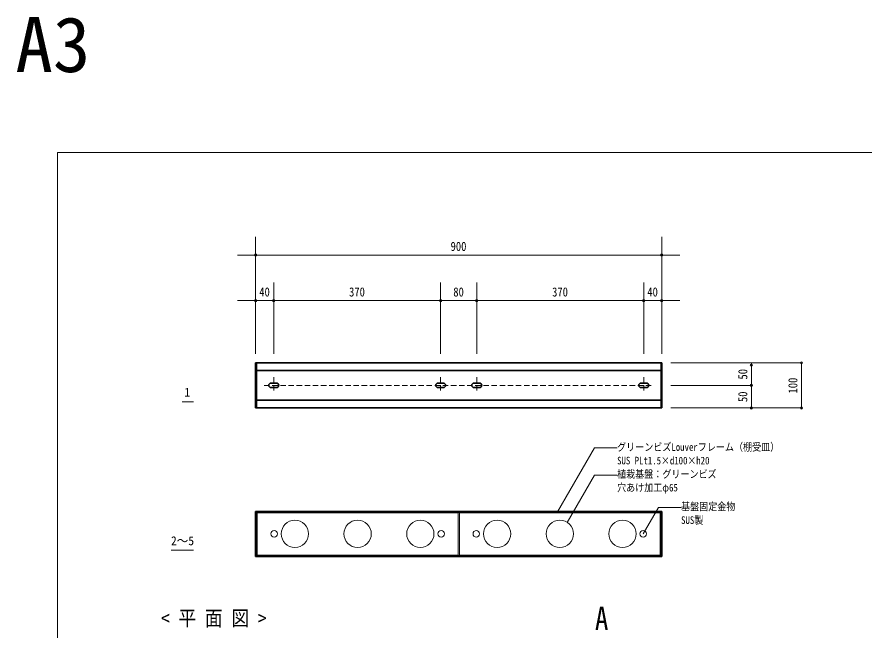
# Model space of a CAD drawing. Units: millimetres, scale not verified. Extents: x -2100 to 2010, y -1460 to 1631.
# Drawn here: x -2100 to -222, y 271 to 1631 of the extents above; entities that cross this region are included whole.
import ezdxf
from ezdxf.enums import TextEntityAlignment as Align

# ---------------------------------------------------------------- set-up
doc = ezdxf.new("R2010")
doc.units = ezdxf.units.MM
doc.header["$LTSCALE"] = 10
doc.header["$PDMODE"] = 32
doc.header["$PDSIZE"] = 5
doc.linetypes.add('DASHED1', pattern=[1.8, 1.2, -0.6])
doc.linetypes.add('USER3', pattern=[101.6, 63.5, -12.7, 12.7, -12.7])
for name, color, linetype, lineweight in [('1-0_STR', 2, 'Continuous', 18), ('1-C_DIM', 4, 'Continuous', 18), ('1-D_TXT', 7, 'Continuous', 18), ('1-E_MRK1', 5, 'Continuous', 9), ('F-0', 7, 'Continuous', 18)]:
    doc.layers.add(name, color=color, linetype=linetype, lineweight=lineweight)
doc.layers.add('F-D_TXT', color=7, linetype='Continuous')
doc.styles.add('ＭＳ ゴシック', font='')
doc.styles.get('ＭＳ ゴシック').set_extended_font_data('MS Gothic')

msp = doc.modelspace()

# ---------------------------------------------------------------- linework, layer by layer
at = {"layer": '1-0_STR', "lineweight": 35}
for p, q in [((-1570.75, 863.77), (-670.74, 863.77)), ((-1570.75, 863.77), (-1570.75, 763.87)), ((-1569.25, 863.77), (-1569.25, 763.87)), ((-672.24, 863.77), (-672.24, 763.87)), ((-670.74, 863.77), (-670.74, 763.87)), ((-672.24, 846.84), (-1568.63, 846.84)), ((-1536.78, 818.82), (-1524.71, 818.82)), ((-1536.78, 808.82), (-1524.71, 808.82)), ((-1166.78, 818.82), (-1154.71, 818.82)), ((-1166.78, 808.82), (-1154.71, 808.82)), ((-1086.77, 818.82), (-1074.71, 818.82)), ((-1086.77, 808.82), (-1074.71, 808.82)), ((-716.78, 818.82), (-704.71, 818.82)), ((-716.78, 808.82), (-704.71, 808.82)), ((-672.24, 780.8), (-1568.63, 780.8)), ((-1570.75, 763.87), (-670.74, 763.87)), ((-1570.75, 434.49), (-1570.75, 534.61)), ((-1570.75, 534.61), (-670.74, 534.61)), ((-1569.25, 435.99), (-1569.25, 533.11)), ((-1569.25, 533.11), (-672.24, 533.11)), ((-672.24, 533.11), (-672.24, 435.99)), ((-670.74, 534.61), (-670.74, 434.49)), ((-1570.75, 434.49), (-670.74, 434.49)), ((-1569.25, 435.99), (-672.24, 435.99))]:
    msp.add_line(p, q, dxfattribs=at)
at = {"layer": '1-0_STR', "color": 4, "linetype": 'DASHED1', "lineweight": 9}
for p, q in [((-1530.74, 832.24), (-1530.74, 797.52)), ((-1160.75, 832.24), (-1160.75, 797.52)), ((-1080.74, 832.24), (-1080.74, 797.52)), ((-710.75, 832.24), (-710.75, 797.52)), ((-1551.97, 813.82), (-689.52, 813.82))]:
    msp.add_line(p, q, dxfattribs=at)
at = {"layer": '1-0_STR', "color": 7}
for p, q in [((-1122.24, 531.66), (-1567.25, 531.66)), ((-1122.24, 531.66), (-1122.24, 437.66)), ((-1119.24, 531.66), (-1119.24, 437.66)), ((-1119.24, 531.66), (-674.24, 531.66)), ((-674.24, 531.66), (-674.24, 437.66)), ((-1119.24, 437.66), (-674.24, 437.66))]:
    msp.add_line(p, q, dxfattribs=at)
at = {"layer": '1-0_STR', "color": 7, "linetype": 'USER3'}
msp.add_line((-1570.75, 434.49), (-1568.63, 434.49), dxfattribs=at)
at = {"layer": '1-0_STR', "color": 7}
msp.add_lwpolyline([(-1122.24, 437.66), (-1567.25, 437.66), (-1567.25, 531.66)], dxfattribs=at)
for centre, radius in [((-1483.71, 484.87), 30.25), ((-1344.75, 484.66), 30.25), ((-1205.78, 484.87), 30.25), ((-1035.7, 484.87), 30.25), ((-896.74, 484.66), 30.25), ((-757.78, 484.87), 30.25), ((-1529.74, 484.66), 7.25), ((-1159.75, 484.66), 7.25), ((-1081.74, 484.66), 7.25), ((-711.74, 484.66), 7.25)]:
    msp.add_circle(centre, radius, dxfattribs=at)
at = {"layer": '1-0_STR', "lineweight": 35}
for centre, start, end in [((-1536.78, 813.82), 90, 270), ((-1524.71, 813.82), 270, 90), ((-1166.78, 813.82), 90, 270), ((-1154.71, 813.82), 270, 90), ((-1086.77, 813.82), 90, 270), ((-1074.71, 813.82), 270, 90), ((-716.78, 813.82), 90, 270), ((-704.71, 813.82), 270, 90)]:
    msp.add_arc(centre, 5, start, end, dxfattribs=at)
at = {"layer": '1-C_DIM'}
for p, q in [((-1570.75, 883.88), (-1570.75, 1142.75)), ((-670.74, 883.88), (-670.74, 1142.75)), ((-1610.75, 1102.75), (-630.74, 1102.75)), ((-1530.74, 883.88), (-1530.74, 1041.78)), ((-1160.75, 883.88), (-1160.75, 1041.78)), ((-1080.74, 883.88), (-1080.74, 1041.78)), ((-710.75, 883.88), (-710.75, 1041.78)), ((-1570.75, 883.88), (-1570.75, 1021.89)), ((-670.74, 883.88), (-670.74, 1021.89)), ((-1610.75, 1001.78), (-630.74, 1001.78)), ((-1570.75, 883.88), (-1570.75, 933.62)), ((-670.74, 883.88), (-670.74, 935.32)), ((-650.63, 863.77), (-452.09, 863.77)), ((-650.63, 863.77), (-361.07, 863.77)), ((-471.98, 768.74), (-471.98, 863.77)), ((-361.07, 763.87), (-361.07, 863.77)), ((-471.98, 763.87), (-471.98, 858.69)), ((-650.63, 813.82), (-471.98, 813.82)), ((-650.63, 763.87), (-452.09, 763.87)), ((-650.63, 763.87), (-361.07, 763.87))]:
    msp.add_line(p, q, dxfattribs=at)
at = {"layer": '1-C_DIM', "color": 5}
for p in [(-1570.75, 1102.75), (-670.74, 1102.75), (-1570.75, 1001.78), (-1530.74, 1001.78), (-1160.75, 1001.78), (-1080.74, 1001.78), (-710.75, 1001.78), (-670.74, 1001.78), (-361.07, 863.77), (-471.98, 858.69), (-471.98, 813.82), (-471.98, 763.87), (-361.07, 763.87)]:
    msp.add_point(p, dxfattribs=at)
at = {"layer": '1-D_TXT'}
for p, q in [((-1733.94, 777.63), (-1708.76, 777.63)), ((-1758.17, 448.46), (-1708.76, 448.46))]:
    msp.add_line(p, q, dxfattribs=at)
at = {"layer": '1-D_TXT', "color": 1}
for p, q in [((-901.48, 533.66), (-819.78, 675.16)), ((-819.78, 675.16), (-769.78, 675.16)), ((-880.42, 510.13), (-819.78, 615.16)), ((-819.78, 615.16), (-769.78, 615.16)), ((-711.74, 484.66), (-677.96, 543.17)), ((-677.96, 543.17), (-627.96, 543.17))]:
    msp.add_line(p, q, dxfattribs=at)
at = {"layer": 'F-0'}
for p, q in [((-2009.99, 1329.95), (2010.01, 1329.95)), ((-2009.99, -1305.05), (-2009.99, 1329.95))]:
    msp.add_line(p, q, dxfattribs=at)

# ---------------------------------------------------------------- texts
at = {"layer": '1-C_DIM', "color": 7, "style": 'ＭＳ ゴシック', "width": 0.85}
for s, p in [('900', (-1138.74, 1105.75)), ('40', (-1562.75, 1004.78)), ('370', (-1363.75, 1004.78)), ('80', (-1132.74, 1004.78)), ('370', (-913.74, 1004.78)), ('40', (-702.74, 1004.78))]:
    msp.add_text(s, height=20.23, dxfattribs=at).set_placement(p, align=Align.BOTTOM_LEFT)
for s, p in [('50', (-474.98, 826.8)), ('100', (-364.07, 795.82)), ('50', (-474.98, 776.84))]:
    msp.add_text(s, height=20.23, rotation=90, dxfattribs=at).set_placement(p, align=Align.BOTTOM_LEFT)
at = {"layer": '1-D_TXT', "style": 'ＭＳ ゴシック'}
for s, height, width, p in [('1', 19.79, 0.95, (-1728.74, 782.74)), ('グリーンビズLouverフレーム（棚受皿）', 16.86, 0.85, (-769.78, 663.66)), ('SUS PLt1.5×d100×h20', 16.86, 0.85, (-769.78, 633.66)), ('植栽基盤：グリーンビズ', 16.86, 0.85, (-769.78, 603.66)), ('穴あけ加工φ65', 16.86, 0.85, (-769.78, 573.66)), ('基盤固定金物', 16.86, 0.85, (-627.96, 531.67)), ('SUS製', 16.86, 0.85, (-627.96, 501.67)), ('2～5', 19.79, 0.95, (-1758.46, 453.58)), ('< 平 面 図 >', 33.72, 0.85, (-1780.73, 270.7))]:
    msp.add_text(s, height=height, dxfattribs=dict(at, width=width)).set_placement(p, align=Align.BOTTOM_LEFT)
at = {"layer": '1-E_MRK1', "style": 'ＭＳ ゴシック', "width": 0.85}
msp.add_text('A', height=51.32, dxfattribs=at).set_placement((-818.79, 256.43), align=Align.BOTTOM_LEFT)
at = {"layer": 'F-D_TXT', "style": 'ＭＳ ゴシック'}
msp.add_text('A3', height=122.2, dxfattribs=at).set_placement((-2103.32, 1471.64), align=Align.BOTTOM_LEFT)

doc.saveas('drawing.dxf')
